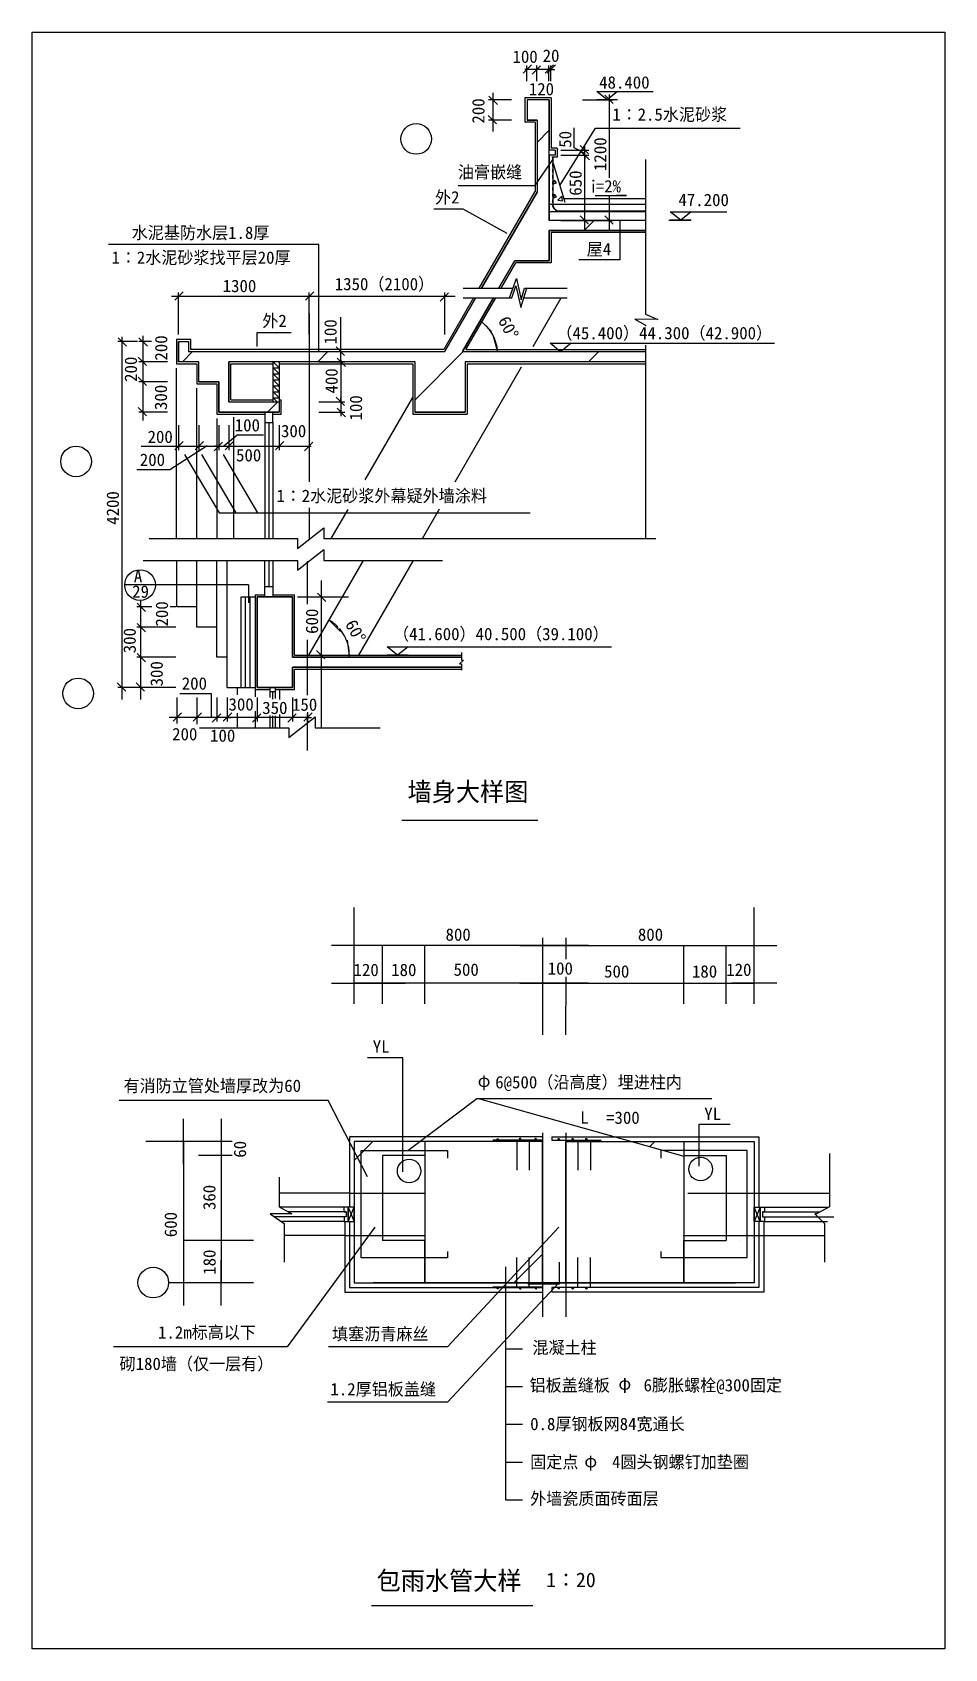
# Model space of a CAD drawing. Header units: metres. Extents: x 8088 to 17165, y 829 to 16898.
import ezdxf

# ---------------------------------------------------------------- set-up
doc = ezdxf.new("R2010")
doc.units = ezdxf.units.M
for name, color, linetype in [('AXIS', 3, 'Continuous'), ('AXIS$ES', 1, 'Continuous'), ('D', 4, 'Continuous'), ('DIMENSION$', 3, 'Continuous'), ('DOTE', 1, 'Continuous'), ('LAYER1', 252, 'Continuous'), ('MET', 5, 'Continuous'), ('PUB_DIM', 3, 'Continuous'), ('PUB_HATCH', 251, 'Continuous'), ('PUB_TEXT', 7, 'Continuous'), ('Q', 4, 'Continuous'), ('SURFACE', 6, 'Continuous'), ('SYMBLE$', 7, 'Continuous'), ('T1', 41, 'Continuous'), ('T2', 6, 'Continuous'), ('WALL', 5, 'Continuous'), ('WALL_$LINE', 252, 'Continuous')]:
    doc.layers.add(name, color=color, linetype=linetype)

# ---------------------------------------------------------------- blocks, each defined once
blk = doc.blocks.new('_DIMX')
blk.add_line((-150, 0), (150, 0))
blk = doc.blocks.new('_ARCHTICK')
at = {"color": 0, "linetype": 'ByBlock'}
blk.add_lwpolyline([(-1.16, -1.16), (0.92, 0.92)], dxfattribs=at)

msp = doc.modelspace()

# ---------------------------------------------------------------- hatches: boundary and pattern name
at = {"layer": 'MET'}
h = msp.add_hatch(dxfattribs=at)
h.set_pattern_fill('AN31C', scale=300)
h.set_pattern_definition([(45, (0, 0), (-673.52, 673.52), [])])
h.paths.add_polyline_path([(11893.51, 13123.16), (12393.51, 13123.16), (12393.51, 13623.16), (14189.62, 13623.16), (14189.62, 13723.16), (12366.72, 13723.16), (12674.96, 14257.05), (12501.75, 14257.05), (12193.51, 13723.16), (10843.51, 13723.16), (10843.51, 13623.16), (11893.51, 13623.16)])
h.paths.add_polyline_path([(10843.51, 13623.16), (10843.51, 13723.16), (9643.51, 13723.16), (9643.51, 13823.16), (9543.51, 13823.16), (9543.51, 13623.16), (9743.51, 13623.16), (9743.51, 13423.16), (9943.51, 13423.16), (9943.51, 13123.16), (10543.51, 13123.16), (10543.51, 13223.16), (10043.51, 13223.16), (10043.51, 13623.16), (10543.51, 13623.16)])
h.paths.add_polyline_path([(13229.81, 14626.21), (13229.81, 14926.21), (14189.62, 14926.21), (14189.62, 15026.21), (13229.81, 15026.21), (13229.81, 15582.99), (13109.81, 15410.09), (13109.81, 15310.23), (12557.4, 14353.44), (12730.6, 14353.44), (12888.09, 14626.21)])
h.paths.add_polyline_path([(13229.81, 16226.21), (13009.81, 16226.21), (13009.81, 16026.21), (13109.81, 16026.21), (13109.81, 15410.09), (13229.81, 15582.99), (13229.81, 15676.21), (13289.81, 15676.21), (13289.81, 15726.21), (13229.81, 15726.21)])
at = {"layer": 'PUB_HATCH'}
h = msp.add_hatch(dxfattribs=at)
h.set_pattern_fill('ANSI31', scale=624.4)
h.paths.add_polyline_path([(11290.29, 5870.07), (11290.29, 5776.69), (11359.76, 5642.5), (11359.76, 5780.45), (11773.09, 5780.45), (11773.09, 5870.07)])
h.paths.add_polyline_path([(11773.09, 5870.07), (11773.09, 5780.45), (11822.47, 5780.45), (11941.11, 5870.07)])
h.paths.add_polyline_path([(11822.47, 5780.45), (11992.76, 5780.45), (11992.76, 5870.07), (11941.11, 5870.07)])
h.paths.add_polyline_path([(11992.76, 5730.98), (11992.76, 5780.45), (11773.09, 5780.45), (11773.09, 5730.98)])
h.paths.add_polyline_path([(11359.76, 5780.45), (11359.76, 5356.33), (11571.28, 5356.33), (11571.28, 5730.98), (11773.09, 5730.98), (11773.09, 5780.45)])
h.paths.add_polyline_path([(11290.29, 5356.33), (11359.76, 5356.33), (11359.76, 5642.5), (11290.29, 5776.69)])
h.paths.add_polyline_path([(11359.76, 4934.85), (11571.28, 4934.85), (11571.28, 5356.33), (11359.76, 5356.33)])
h.paths.add_polyline_path([(11290.29, 4934.85), (11359.76, 4934.85), (11359.76, 5356.33), (11290.29, 5356.33)])
h.paths.add_polyline_path([(11359.76, 4934.85), (11290.29, 4934.85), (11290.29, 4737.05), (11359.76, 4831.51)])
h.paths.add_polyline_path([(11435.75, 4934.85), (11359.76, 4934.85), (11359.76, 4831.51)])
h.paths.add_polyline_path([(11359.76, 4831.51), (11359.76, 4714.88), (11992.76, 4714.88), (11992.76, 4888.02), (11571.28, 4888.02), (11571.28, 4934.85), (11435.75, 4934.85)])
h.paths.add_polyline_path([(11992.76, 4466.54), (11992.76, 4714.88), (11359.76, 4714.88), (11359.76, 4831.51), (11290.29, 4737.05), (11290.29, 4466.54)])
h = msp.add_hatch(dxfattribs=at)
h.set_pattern_fill('AN31C', scale=936.62)
h.set_pattern_definition([(45, (0, 0), (-2102.8, 2102.8), [])])
h.paths.add_polyline_path([(13163.54, 5870.07), (11992.76, 5870.07), (11992.76, 4466.54), (12812.74, 4466.54), (13163.54, 4842.71)])
h.paths.add_polyline_path([(13163.54, 4842.71), (13032.24, 4701.91), (13032.24, 4466.54), (13163.54, 4466.54)])
h.paths.add_polyline_path([(12908.21, 4466.54), (13032.24, 4466.54), (13032.24, 4701.91), (12908.21, 4568.92)])
h.paths.add_polyline_path([(12812.74, 4466.54), (12908.21, 4466.54), (12908.21, 4568.92)])
h.paths.add_polyline_path([(14054.13, 5870.07), (14367.14, 5781.91), (14568.48, 5781.91), (14568.48, 5870.07)])
h.paths.add_polyline_path([(14367.14, 5781.91), (14568.48, 5725.21), (14568.48, 5781.91)])
h = msp.add_hatch(dxfattribs=at)
h.set_pattern_fill('SOLID')
h.paths.add_polyline_path([(12724.07, 5892.75, 1), (12711.63, 5892.75, 1)])
h = msp.add_hatch(dxfattribs=at)
h.set_pattern_fill('SOLID')
h.paths.add_polyline_path([(12948.15, 5897.18, 1), (12935.71, 5897.18, 1)])
h = msp.add_hatch(dxfattribs=at)
h.set_pattern_fill('SOLID')
h.paths.add_polyline_path([(13091.73, 5896.29, -1), (13104.17, 5896.29, -1)])
h = msp.add_hatch(dxfattribs=at)
h.set_pattern_fill('SOLID')
h.paths.add_polyline_path([(13331.77, 5893.47, 1), (13319.34, 5893.47, 1)])
h = msp.add_hatch(dxfattribs=at)
h.set_pattern_fill('SOLID')
h.paths.add_polyline_path([(13471.13, 5894.78, 1), (13458.69, 5894.78, 1)])
h = msp.add_hatch(dxfattribs=at)
h.set_pattern_fill('SOLID')
h.paths.add_polyline_path([(13607.09, 5894.78, 1), (13594.66, 5894.78, 1)])
h = msp.add_hatch(dxfattribs=at)
h.set_pattern_fill('ANSI31', scale=624.4)
h.paths.add_polyline_path([(15201.48, 5781.91), (15201.48, 5356.33), (15270.95, 5356.33), (15270.95, 5870.07), (14721.79, 5870.07), (14721.79, 5781.91)])
h.paths.add_polyline_path([(15201.48, 5781.91), (14721.79, 5781.91), (14721.79, 5730.98), (14989.96, 5730.98), (14989.96, 5356.33), (15201.48, 5356.33)])
h.paths.add_polyline_path([(14568.48, 5870.07), (14568.48, 5781.91), (14721.79, 5781.91), (14721.79, 5870.07)])
h.paths.add_polyline_path([(14721.79, 5730.98), (14721.79, 5781.91), (14568.48, 5781.91), (14568.48, 5730.98)])
h.paths.add_polyline_path([(15270.95, 5356.33), (15201.48, 5356.33), (15201.48, 4934.85), (15270.95, 4934.85)])
h.paths.add_polyline_path([(15201.48, 5356.33), (14989.96, 5356.33), (14989.96, 4934.85), (15201.48, 4934.85)])
h.paths.add_polyline_path([(15201.48, 4934.85), (14989.96, 4934.85), (14989.96, 4888.02), (14568.48, 4888.02), (14568.48, 4716.35), (15201.48, 4716.35)])
h.paths.add_polyline_path([(14568.48, 4716.35), (14568.48, 4466.54), (15270.95, 4466.54), (15270.95, 4934.85), (15201.48, 4934.85), (15201.48, 4716.35)])
h = msp.add_hatch(dxfattribs=at)
h.set_pattern_fill('SOLID')
h.paths.add_polyline_path([(12711.63, 4414.03, 1), (12724.07, 4414.03, 1)])
h = msp.add_hatch(dxfattribs=at)
h.set_pattern_fill('SOLID')
h.paths.add_polyline_path([(12935.71, 4409.6, 1), (12948.15, 4409.6, 1)])
h = msp.add_hatch(dxfattribs=at)
h.set_pattern_fill('SOLID')
h.paths.add_polyline_path([(13091.73, 4410.49, 1), (13104.17, 4410.49, 1)])
h = msp.add_hatch(dxfattribs=at)
h.set_pattern_fill('SOLID')
h.paths.add_polyline_path([(13319.34, 4413.31, 1), (13331.77, 4413.31, 1)])
h = msp.add_hatch(dxfattribs=at)
h.set_pattern_fill('SOLID')
h.paths.add_polyline_path([(13458.69, 4412, 1), (13471.13, 4412, 1)])
h = msp.add_hatch(dxfattribs=at)
h.set_pattern_fill('SOLID')
h.paths.add_polyline_path([(13594.66, 4412, 1), (13607.09, 4412, 1)])

# ---------------------------------------------------------------- linework, layer by layer
for p, q in [((12989.81, 16246.21), (12989.81, 16006.21)), ((13249.81, 16246.21), (12989.81, 16246.21)), ((13249.81, 16246.21), (13249.81, 15746.21)), ((13229.81, 16226.21), (13009.81, 16226.21)), ((13009.81, 16226.21), (13009.81, 16026.21)), ((13229.81, 15026.21), (13229.81, 16226.21)), ((13911.53, 16226.21), (13702.95, 16226.21)), ((13089.81, 16006.21), (12989.81, 16006.21)), ((13009.81, 16026.21), (13109.81, 16026.21)), ((13089.81, 16006.21), (13089.81, 15315.59)), ((13109.81, 16026.21), (13109.81, 15310.23)), ((13336.02, 15376.51), (13689.94, 15946.49)), ((13479.34, 15748.12), (13479.34, 15948.54)), ((13689.94, 15946.49), (15130.32, 15946.49)), ((13583.14, 15696.27), (13479.34, 15748.12)), ((13259.81, 15626.21), (13084.06, 15373)), ((13309.81, 15746.21), (13249.81, 15746.21)), ((13309.81, 15656.21), (13257.36, 15656.21)), ((13309.81, 15746.21), (13309.81, 15656.21)), ((14189.62, 15634.58), (14189.62, 14097.09)), ((13272.49, 15391.41), (13281.9, 15429.64)), ((13301.89, 15402.78), (13281.92, 15429.63)), ((13084.06, 15373), (12323.29, 15373)), ((12534.31, 14353.44), (13089.81, 15315.59)), ((13109.81, 15310.23), (12557.4, 14353.44)), ((13272.49, 15391.41), (13301.87, 15402.79)), ((13275.43, 15251.08), (13284.84, 15289.31)), ((13304.83, 15262.45), (13284.86, 15289.3)), ((13317.39, 15228.24), (13356.33, 15268.83)), ((13361.88, 15221.32), (13356.35, 15268.8)), ((13689.52, 15275.86), (14001.18, 15275.86)), ((12375.51, 15138.4), (12082.48, 15138.4)), ((12813.04, 14896.22), (12375.51, 15138.4)), ((13275.43, 15251.08), (13304.8, 15262.46)), ((13317.39, 15228.24), (13361.86, 15221.35)), ((14189.62, 15026.21), (13229.81, 15026.21)), ((13931.89, 15022.65), (13931.89, 14636.2)), ((14419.67, 15028.88), (14640.73, 15028.88)), ((14644.04, 15028.88), (14435.46, 15028.88)), ((10938.67, 14786.94), (8847.53, 14786.94)), ((10937.14, 13723.16), (10938.67, 14786.94)), ((13229.81, 14626.21), (13229.81, 14926.21)), ((13229.81, 14926.21), (14189.62, 14926.21)), ((13249.81, 14906.21), (13249.81, 14606.21)), ((14189.62, 14906.21), (13249.81, 14906.21)), ((12730.6, 14353.44), (12888.09, 14626.21)), ((12888.09, 14626.21), (13229.81, 14626.21)), ((13931.89, 14636.2), (13525.59, 14635.63)), ((12753.7, 14353.44), (12899.64, 14606.21)), ((13249.81, 14606.21), (12899.64, 14606.21)), ((12376.06, 14353.44), (12871.07, 14353.44)), ((12837.23, 14257.05), (12904.69, 14449.22)), ((12858.43, 14257.05), (12900.18, 14375.98)), ((12900.18, 14375.98), (12946.76, 14162.19)), ((12904.69, 14449.22), (12950.3, 14239.89)), ((12946.76, 14162.19), (13007.09, 14353.44)), ((12950.3, 14239.89), (12986.12, 14353.44)), ((12986.12, 14353.44), (13409.65, 14353.44)), ((12193.51, 13723.16), (12501.75, 14257.05)), ((12674.96, 14257.05), (12366.72, 13723.16)), ((12376.06, 14257.05), (12858.43, 14257.05)), ((12401.36, 13743.16), (12698.05, 14257.05)), ((12976.68, 14257.05), (13409.65, 14257.05)), ((13070.95, 13773.16), (13350.32, 14257.05)), ((14310.37, 14043.56), (14081.84, 14045.38)), ((14081.84, 14045.38), (14189.62, 13985.56)), ((14189.62, 14097.09), (14310.37, 14043.56)), ((14189.62, 13985.56), (14189.62, 13975.09)), ((9543.51, 13623.16), (9543.51, 13823.16)), ((9543.51, 13823.16), (9643.51, 13823.16)), ((9643.51, 13823.16), (9643.51, 13723.16)), ((10324.12, 13773.22), (10324.59, 13914.57)), ((10324.59, 13914.57), (10662.57, 13914.57)), ((9643.51, 13723.16), (12193.51, 13723.16)), ((12366.72, 13723.16), (14189.62, 13723.16)), ((12401.36, 13743.16), (14189.62, 13743.16)), ((14189.62, 13786.38), (14189.62, 11864.76)), ((9743.51, 13623.16), (9543.51, 13623.16)), ((9743.51, 13423.16), (9743.51, 13623.16)), ((11896.47, 13623.16), (10043.51, 13623.16)), ((10043.51, 13623.16), (10044.86, 13223.16)), ((10063.51, 13603.16), (10483.51, 13603.16)), ((10063.51, 13243.16), (10063.51, 13603.16)), ((10483.51, 13623.16), (10543.51, 13563.16)), ((10483.51, 13563.16), (10543.51, 13563.16)), ((10483.51, 13563.16), (10543.51, 13503.16)), ((10483.51, 13503.16), (10543.51, 13503.16)), ((10483.51, 13503.16), (10543.51, 13443.16)), ((10543.51, 13603.16), (11873.51, 13603.16)), ((11873.51, 13603.16), (11873.51, 13103.16)), ((11896.47, 13123.16), (11896.47, 13623.16)), ((12295.41, 12429.88), (12955.48, 13573.16)), ((14189.62, 13623.16), (12393.51, 13623.16)), ((12393.51, 13623.16), (12393.51, 13123.16)), ((12413.51, 13603.16), (12413.51, 13103.16)), ((12413.51, 13603.16), (14189.62, 13603.16)), ((9723.45, 11864.76), (9723.45, 13359.83)), ((9943.51, 13423.16), (9743.51, 13423.16)), ((9943.51, 13123.16), (9943.51, 13423.16)), ((10483.51, 13443.16), (10543.51, 13443.16)), ((10483.51, 13443.16), (10543.51, 13383.16)), ((10483.51, 13383.16), (10543.51, 13383.16)), ((10483.51, 13383.16), (10543.51, 13323.16)), ((10044.86, 13223.16), (10543.51, 13223.16)), ((10063.51, 13243.16), (10483.51, 13243.16)), ((10483.51, 13323.16), (10543.51, 13323.16)), ((10483.51, 13323.16), (10543.51, 13263.16)), ((10483.51, 13263.16), (10543.51, 13263.16)), ((10483.51, 13263.16), (10523.51, 13223.16)), ((10543.51, 13243.16), (10563.51, 13243.16)), ((10543.51, 13223.16), (10543.51, 13123.16)), ((10563.51, 13103.16), (10563.51, 13243.16)), ((11401.05, 12450.57), (11873.51, 13268.91)), ((9923.45, 13058.53), (9923.45, 11864.76)), ((10543.51, 13123.16), (9943.51, 13123.16)), ((10093.89, 11864.76), (10093.89, 13073.53)), ((10400.68, 13018.02), (10400.68, 11864.76)), ((10442.69, 13018.02), (10442.69, 11864.76)), ((10480.35, 13103.16), (10563.51, 13103.16)), ((10480.35, 13018.02), (10480.35, 11864.76)), ((11873.51, 13103.16), (12413.51, 13103.16)), ((12393.51, 13123.16), (11896.47, 13123.16)), ((9994.01, 12785.64), (10127.5, 12895.93)), ((10127.5, 12895.93), (10386.8, 12895.93)), ((9826.89, 12785.4), (9457.2, 12549.43)), ((9603.51, 12700.99), (9947.22, 12121.36)), ((9769.99, 12700.99), (10113.71, 12121.36)), ((9985.18, 12700.99), (10328.89, 12121.36)), ((9457.2, 12549.43), (9128.59, 12549.43)), ((9947.22, 12121.36), (13041.94, 12121.36)), ((11062.83, 11864.76), (11228.96, 12152.51)), ((11969.14, 11864.76), (12140.33, 12161.28)), ((10725.68, 11767.02), (10987.18, 11972.21)), ((10987.18, 11972.21), (10987.18, 11864.76)), ((9250.52, 11864.76), (10725.68, 11864.76)), ((10725.68, 11864.76), (10725.68, 11767.02)), ((10725.68, 11549.49), (10987.18, 11754.68)), ((10987.18, 11864.76), (14290.46, 11864.76)), ((10987.18, 11754.68), (10987.18, 11647.23)), ((9190.04, 11647.23), (10725.68, 11647.23)), ((9525.21, 11184.92), (9525.21, 11647.23)), ((9725.21, 10984.92), (9725.21, 11647.23)), ((9925.21, 10684.92), (9925.21, 11647.23)), ((10025.21, 10384.92), (10025.21, 11647.23)), ((10401.09, 11326.57), (10401.09, 11647.23)), ((10443.1, 11390.06), (10443.1, 11647.23)), ((10480.54, 11647.23), (10480.76, 11390.06)), ((10725.68, 11647.23), (10725.68, 11549.49)), ((10825.21, 11214.03), (10825.21, 11640.9)), ((10838.09, 10704.92), (11382.13, 11647.23)), ((10987.18, 11647.23), (12169.51, 11647.23)), ((11337.2, 10704.92), (11881.24, 11647.23)), ((10164.99, 11284.92), (10305.21, 11284.92)), ((10164.99, 10384.92), (10164.99, 11284.92)), ((10210.34, 10384.92), (10210.34, 11284.92)), ((10255.68, 10384.92), (10255.68, 11284.92)), ((10305.21, 11304.92), (10401.09, 11304.92)), ((10305.21, 11304.92), (10305.21, 10290.41)), ((10675.21, 11284.92), (10325.21, 11284.92)), ((10325.21, 11284.92), (10325.21, 10384.92)), ((10479.24, 11304.92), (10695.21, 11304.92)), ((10675.21, 10684.92), (10675.21, 11284.92)), ((10695.21, 10704.92), (10695.21, 11304.92)), ((9725.21, 11184.92), (9525.21, 11184.92)), ((9925.21, 10984.92), (9725.21, 10984.92)), ((10825.21, 10308.44), (10825.21, 10858.35)), ((10025.21, 10684.92), (9925.21, 10684.92)), ((12359.58, 10684.92), (10675.21, 10684.92)), ((10695.21, 10704.92), (12359.58, 10704.92)), ((11826.41, 10704.92), (11617.83, 10704.92)), ((12376.4, 10657.5), (12338.31, 10620.42)), ((12338.31, 10620.42), (12359.58, 10620.42)), ((12359.58, 10732.15), (12359.58, 10657.5)), ((12359.58, 10657.5), (12376.4, 10657.5)), ((12359.58, 10620.42), (12359.58, 10556.64)), ((10675.21, 10384.92), (10675.21, 10584.92)), ((10675.21, 10584.92), (12359.58, 10584.92)), ((10695.21, 10584.92), (12359.58, 10584.92)), ((10695.21, 10364.92), (10695.21, 10564.92)), ((12359.58, 10564.92), (10695.21, 10564.92)), ((10962.73, 10594.92), (10962.73, 9984.14)), ((9872.01, 10321.94), (9556.42, 10321.94)), ((9872.01, 10084.88), (9872.01, 10321.94)), ((10025.21, 10384.92), (10305.21, 10384.92)), ((10127.25, 10384.92), (10127.25, 10310.03)), ((10305.21, 10364.92), (10453.85, 10364.92)), ((10325.21, 10384.92), (10675.21, 10384.92)), ((10453.85, 10283.4), (10453.85, 10384.92)), ((10453.85, 10343.28), (10505.32, 10343.28)), ((10478.28, 10343.28), (10478.28, 10269.39)), ((10505.32, 10384.92), (10505.32, 10273.59)), ((10505.32, 10364.92), (10695.21, 10364.92)), ((10545.74, 10364.92), (10545.74, 10263.78)), ((10127.25, 10130.68), (10127.25, 9984.14)), ((10305.21, 10148.89), (10305.21, 9984.14)), ((10825.21, 9757.1), (10825.21, 10127.51)), ((9750.85, 9984.14), (10639.97, 9984.14)), ((10453.85, 9984.14), (10453.85, 10106.85)), ((10478.28, 10104.05), (10478.28, 9984.14)), ((10505.32, 10102.65), (10505.32, 9984.14)), ((10545.74, 10115.26), (10545.74, 9984.14)), ((10639.97, 9886.39), (10901.47, 10091.59)), ((10639.97, 9984.14), (10639.97, 9886.39)), ((10901.47, 10091.59), (10901.47, 9984.14)), ((10901.47, 9984.14), (11550.1, 9984.14)), ((11764.55, 9065.46), (13118.11, 9065.46)), ((11464.11, 1258.21), (13067.04, 1258.21))]:
    msp.add_line(p, q)
msp.add_lwpolyline([(8087.88, 16897.85), (17165.48, 16897.85), (17165.48, 828.79), (8087.88, 828.79)], close=True)
for points in [[(13911.53, 16310.11), (13807.24, 16226.21), (13702.95, 16310.11), (14264.83, 16309.63)], [(14001.18, 15275.86), (13898.92, 15275.86)], [(14644.04, 15112.77), (14539.75, 15028.88), (14435.46, 15112.77), (14997.33, 15114.07)], [(12478.66, 14257.05), (12181.96, 13743.16), (9663.51, 13743.16), (9663.51, 13843.16), (9523.51, 13843.16), (9523.51, 13603.16), (9723.51, 13603.16), (9723.51, 13403.16), (9923.51, 13403.16), (9923.51, 13103.16), (10400.68, 13103.16)], [(12544.18, 14035.08), (12657.21, 13922.42)], [(12720.65, 13720.44), (12675.14, 13873.4)], [(13448.92, 13806.92), (13344.63, 13723.03), (13240.34, 13806.92), (15473, 13806.44)], [(9523.33, 11864.76), (9523.33, 13558.16)], [(11040.05, 11053.5), (11153.07, 10940.84)], [(11243.67, 10695.65), (11222.31, 10853.79)], [(11826.41, 10788.81), (11722.12, 10704.92), (11617.83, 10788.81), (13850.49, 10788.34)]]:
    msp.add_lwpolyline(points)
for centre in [(11907.16, 15837.61), (8523.45, 12631.66), (9159.74, 11403.13), (8543.78, 10325.24), (9291.04, 4467.82)]:
    msp.add_circle(centre, 152.41)
at = {"layer": 'AXIS'}
for p, q in [((13163.54, 7897.24), (13163.54, 6930.72)), ((13397.7, 7897.24), (13396.52, 7683.85)), ((13395.54, 7506.32), (13392.35, 6930.72))]:
    msp.add_line(p, q, dxfattribs=at)
at = {"layer": 'AXIS$ES'}
for p, q in [((10843.51, 14102.55), (10843.51, 12428.12)), ((10843.51, 12171.74), (10843.51, 11864.76))]:
    msp.add_line(p, q, dxfattribs=at)
at = {"layer": 'D'}
for p, q in [((10238.82, 11406.56), (10238.82, 11226.97)), ((10961.57, 11284.92), (11234.03, 11284.92)), ((9336.02, 10684.92), (9127.33, 10684.92))]:
    msp.add_line(p, q, dxfattribs=at)
at = {"layer": 'DIMENSION$'}
for p, q in [((13007.63, 16413.04), (13007.63, 16569.05)), ((13107.63, 16413.04), (13107.63, 16569.05)), ((13107.63, 16413.04), (13107.63, 16569.05)), ((13227.63, 16413.04), (13227.63, 16569.05)), ((13227.63, 16413.04), (13227.63, 16569.05)), ((13247.63, 16413.04), (13247.63, 16569.05)), ((13127.63, 16529.05), (12987.63, 16529.05)), ((13107.63, 16529.05), (13067.63, 16529.05)), ((13227.63, 16529.05), (13107.63, 16529.05)), ((13227.63, 16529.05), (13187.63, 16529.05)), ((13227.63, 16529.05), (13267.63, 16529.05)), ((13227.63, 16529.05), (13247.63, 16529.05)), ((13247.63, 16529.05), (13287.63, 16529.05)), ((12668.24, 16297.16), (12668.24, 15910.46)), ((13829.73, 15452.41), (13829.73, 16281.27)), ((12856.23, 16226.21), (12628.24, 16226.21)), ((13562.34, 16226.21), (13869.73, 16226.21)), ((12856.23, 16026.21), (12628.24, 16026.21)), ((13583.7, 15726.21), (13583.7, 15766.21)), ((13347.23, 15726.21), (13623.7, 15726.21)), ((13347.23, 15676.21), (13623.7, 15676.21)), ((13347.23, 15676.21), (13623.7, 15676.21)), ((13583.7, 15676.21), (13583.7, 15726.21)), ((13583.7, 14926.21), (13583.7, 15696.21)), ((13583.7, 15676.21), (13583.7, 15636.21)), ((13829.73, 14926.32), (13829.73, 15276.99)), ((13347.23, 15026.21), (13623.7, 15026.21)), ((13562.34, 15026.21), (13869.73, 15026.21)), ((9543.51, 13893.59), (9543.51, 14312.77)), ((10843.51, 13893.59), (10843.51, 14312.77)), ((10843.51, 13893.59), (10843.51, 14312.77)), ((12193.51, 13893.59), (12193.51, 14312.77)), ((10863.51, 14272.77), (9471.8, 14272.77)), ((12294.73, 14272.77), (10823.51, 14272.77)), ((11156.43, 13723.16), (11156.43, 14067.6)), ((9133.05, 13823.16), (8940.01, 13823.16)), ((8980.01, 13871.56), (8980.01, 10266.11)), ((9272.81, 13823.16), (9146.13, 13823.16)), ((9186.13, 13882.03), (9186.13, 13603.16)), ((10937.14, 13723.16), (11196.43, 13723.16)), ((11156.43, 13623.16), (11156.43, 13723.16)), ((9434.36, 13623.16), (9146.13, 13623.16)), ((9434.36, 13623.16), (9146.13, 13623.16)), ((9186.13, 13643.16), (9186.13, 13403.16)), ((10937.14, 13623.16), (11196.43, 13623.16)), ((10937.14, 13623.16), (11196.43, 13623.16)), ((11156.43, 13643.16), (11156.43, 13203.16)), ((11156.43, 13623.16), (11156.43, 13583.16)), ((9434.36, 13423.16), (9146.13, 13423.16)), ((9434.36, 13423.16), (9146.13, 13423.16)), ((9186.13, 13443.16), (9186.13, 13039.48)), ((10937.14, 13223.16), (11196.43, 13223.16)), ((10937.14, 13223.16), (11196.43, 13223.16)), ((11156.43, 13223.16), (11156.43, 13263.16)), ((11156.43, 13223.16), (11156.43, 13123.16)), ((9434.36, 13123.16), (9146.13, 13123.16)), ((10937.14, 13123.16), (11196.43, 13123.16)), ((11156.43, 13123.16), (11156.43, 13083.16)), ((9543.51, 12991.01), (9543.51, 12745.01)), ((9743.51, 12991.01), (9743.51, 12745.01)), ((9743.51, 12991.01), (9743.51, 12745.01)), ((9943.51, 12991.01), (9943.51, 12745.01)), ((9943.51, 12991.01), (9943.51, 12745.01)), ((10043.51, 12991.01), (10043.51, 12745.01)), ((10043.51, 12991.01), (10043.51, 12745.01)), ((10543.51, 12991.01), (10543.51, 12745.01)), ((10543.51, 12991.01), (10543.51, 12745.01)), ((10843.51, 12991.01), (10843.51, 12745.01)), ((9169.79, 12785.01), (9763.51, 12785.01)), ((9723.51, 12785.01), (9963.51, 12785.01)), ((9943.51, 12785.01), (9903.51, 12785.01)), ((9943.51, 12785.01), (10043.51, 12785.01)), ((10023.51, 12785.01), (10563.51, 12785.01)), ((10043.51, 12785.01), (10083.51, 12785.01)), ((10523.51, 12785.01), (10863.51, 12785.01)), ((10961.57, 11448.74), (10961.57, 10597.03)), ((9167.33, 10964.92), (9167.33, 11249.9)), ((10725.21, 11284.92), (11001.57, 11284.92)), ((9277.58, 11184.92), (9127.33, 11184.92)), ((9517.33, 11184.92), (9459.76, 11184.92)), ((9517.33, 10984.92), (9127.33, 10984.92)), ((9248.3, 10984.92), (9127.33, 10984.92)), ((9167.33, 10664.92), (9167.33, 11004.92)), ((9517.33, 10984.92), (9480.91, 10984.92)), ((9517.33, 10684.92), (9127.33, 10684.92)), ((9517.33, 10684.92), (9127.33, 10684.92)), ((9167.33, 10266.11), (9167.33, 10704.92)), ((10725.21, 10704.92), (11001.57, 10704.92)), ((9127.33, 10384.92), (8940.01, 10384.92)), ((9517.33, 10384.92), (9127.33, 10384.92)), ((9525.21, 10284.92), (9525.21, 10025.18)), ((9725.21, 10284.92), (9725.21, 10019.85)), ((9725.21, 10284.92), (9725.21, 10019.85)), ((9925.21, 10284.92), (9925.21, 10044.92)), ((9925.21, 10284.92), (9925.21, 10044.92)), ((10025.21, 10284.92), (10025.21, 10044.92)), ((10025.21, 10284.92), (10025.21, 10044.92)), ((10325.21, 10284.92), (10325.21, 10044.92)), ((10325.21, 10284.92), (10325.21, 10044.92)), ((10675.21, 10284.92), (10675.21, 10044.92)), ((10675.21, 10284.92), (10675.21, 10044.92)), ((10825.21, 10140.1), (10825.21, 10044.92)), ((9745.21, 10084.92), (9450.71, 10084.92)), ((9945.21, 10084.92), (9705.21, 10084.92)), ((9925.21, 10084.92), (9885.21, 10084.92)), ((10025.21, 10084.92), (9925.21, 10084.92)), ((10345.21, 10084.92), (10005.21, 10084.92)), ((10025.21, 10084.92), (10065.21, 10084.92)), ((10695.21, 10084.92), (10305.21, 10084.92)), ((10675.21, 10084.92), (10635.21, 10084.92)), ((10825.21, 10084.92), (10675.21, 10084.92)), ((10825.21, 10084.92), (10865.21, 10084.92))]:
    msp.add_line(p, q, dxfattribs=at)
for centre, radius, start, end in [((12366.72, 13723.16), 298.63, 60.19, 60.38), ((12306.04, 13694.97), 411.9, 3.93, 54.41), ((12366.72, 13723.16), 298.63, 359.62, 359.81)]:
    msp.add_arc(centre, radius, start, end, dxfattribs=at)
at = {"layer": 'DOTE'}
for p, q in [((13163.54, 5956.55), (13163.54, 4128.73)), ((13397.7, 5956.55), (13397.7, 4128.73)), ((13555.05, 4466.54), (11478.56, 4466.54)), ((13006.19, 4466.54), (15082.68, 4466.54))]:
    msp.add_line(p, q, dxfattribs=at)
at = {"layer": 'LAYER1'}
for centre in [(11837, 5577.11), (14737.39, 5596.6)]:
    msp.add_circle(centre, 117.08, dxfattribs=at)
at = {"layer": 'PUB_DIM'}
for p, q in [((11290.29, 7613.24), (11290.29, 8196.06)), ((15270.95, 7613.24), (15270.95, 8196.06)), ((11290.29, 7238.59), (11290.29, 7821.41)), ((13162.04, 7821.06), (11291.79, 7821.06)), ((11571.28, 7238.59), (11571.28, 7821.41)), ((11571.28, 7238.59), (11571.28, 7821.41)), ((11992.76, 7238.59), (11992.76, 7821.41)), ((11992.76, 7238.59), (11992.76, 7821.41)), ((13162.04, 7821.06), (13160.54, 7821.06)), ((13397.7, 7821.06), (13163.54, 7821.06)), ((13399.2, 7821.06), (13400.7, 7821.06)), ((13399.2, 7821.06), (15269.45, 7821.06)), ((14568.48, 7238.59), (14568.48, 7821.41)), ((14568.48, 7238.59), (14568.48, 7821.41)), ((14989.96, 7238.59), (14989.96, 7821.41)), ((14989.96, 7238.59), (14989.96, 7821.41)), ((15270.95, 7238.59), (15270.95, 7821.41)), ((11288.79, 7446.41), (11287.29, 7446.41)), ((11571.28, 7446.41), (11290.29, 7446.41)), ((11569.78, 7446.41), (11568.28, 7446.41)), ((11992.76, 7446.41), (11571.28, 7446.41)), ((11572.78, 7446.41), (11574.28, 7446.41)), ((11994.26, 7446.41), (11995.76, 7446.41)), ((13162.04, 7446.41), (11994.26, 7446.41)), ((13399.2, 7446.41), (14566.98, 7446.41)), ((14566.98, 7446.41), (14565.48, 7446.41)), ((14568.48, 7446.41), (14989.96, 7446.41)), ((14988.46, 7446.41), (14986.96, 7446.41)), ((14989.96, 7446.41), (15270.95, 7446.41)), ((14991.46, 7446.41), (14992.96, 7446.41)), ((15272.45, 7446.41), (15273.95, 7446.41)), ((10067.97, 5871.48), (9216.41, 5871.48)), ((10074.86, 5871.48), (9591.06, 5871.48)), ((9591.41, 5869.98), (9591.41, 4468.04)), ((9966.06, 5872.98), (9966.06, 5874.48)), ((9966.06, 5871.48), (9966.06, 5730.98)), ((10076.59, 5730.98), (9742.17, 5730.98)), ((10067.97, 5730.98), (9777.62, 5730.98)), ((9966.06, 5732.48), (9966.06, 5733.98)), ((9966.06, 5730.98), (9966.06, 4888.02)), ((9966.06, 5729.48), (9966.06, 5727.98)), ((10287.84, 4888.02), (9591.06, 4888.02)), ((10287.84, 4888.02), (9591.06, 4888.02)), ((9966.06, 4889.52), (9966.06, 4891.02)), ((9966.06, 4888.02), (9966.06, 4466.54)), ((9966.06, 4886.52), (9966.06, 4885.02)), ((10287.84, 4466.54), (9442.04, 4466.54)), ((10287.84, 4466.54), (9591.06, 4466.54)), ((9966.06, 4465.04), (9966.06, 4463.54))]:
    msp.add_line(p, q, dxfattribs=at)
at = {"layer": 'PUB_HATCH'}
for p, q in [((12527.73, 6299.98), (14568.48, 5725.21)), ((13163.54, 5916.9), (11243.46, 5916.9)), ((11243.46, 5916.9), (11243.46, 5216.62)), ((13257.2, 5935.15), (13257.36, 5935.3)), ((13257.2, 5916.9), (15317.78, 5916.9)), ((13257.36, 5888.47), (13257.2, 5888.63)), ((15317.78, 5916.9), (15317.78, 5216.62)), ((11243.46, 5356.33), (10543.33, 5356.33)), ((15317.78, 5356.33), (16017.91, 5356.33)), ((11188.67, 5216.62), (10554.57, 5216.62)), ((11208.96, 5172.29), (10634.37, 5172.29)), ((11290.29, 5216.62), (11231.13, 5216.62)), ((11231.13, 5216.62), (11231.13, 5075.5)), ((11231.13, 5075.5), (11290.29, 5216.62)), ((11231.13, 5216.62), (11290.29, 5075.35)), ((11290.29, 5075.35), (11290.29, 5216.62)), ((15330.11, 5216.62), (15270.95, 5075.35)), ((15330.11, 5075.5), (15270.95, 5216.62)), ((15270.95, 5216.62), (15330.11, 5216.62)), ((15270.95, 5075.35), (15270.95, 5216.62)), ((15330.11, 5216.62), (15330.11, 5075.5)), ((15352.28, 5172.29), (15926.87, 5172.29)), ((15372.57, 5216.62), (16006.67, 5216.62)), ((11208.96, 5120.46), (10499.53, 5120.46)), ((11189.29, 5075.5), (10562.68, 5075.5)), ((11196.63, 5075.35), (11196.63, 4371.63)), ((11231.13, 5075.5), (11231.28, 5075.35)), ((11231.28, 5075.35), (11290.29, 5075.35)), ((11243.46, 5075.35), (11243.46, 4418.3)), ((15329.96, 5075.35), (15270.95, 5075.35)), ((15317.78, 5075.35), (15317.78, 4418.3)), ((15330.11, 5075.5), (15329.96, 5075.35)), ((15352.28, 5120.46), (16061.71, 5120.46)), ((15364.61, 5075.35), (15364.61, 4371.63)), ((15371.95, 5075.5), (15998.56, 5075.5)), ((11196.63, 4934.85), (10592.51, 4934.85)), ((15364.61, 4934.85), (15968.73, 4934.85)), ((11196.63, 4371.63), (11196.79, 4371.47)), ((11196.79, 4371.47), (13163.54, 4371.47)), ((11243.46, 4418.3), (13163.54, 4418.3)), ((13257.36, 4418.3), (13257.2, 4418.15)), ((13257.2, 4418.15), (13257.2, 4371.63)), ((13257.2, 4371.63), (13257.36, 4371.47)), ((15317.78, 4418.3), (13257.36, 4418.3)), ((15364.45, 4371.47), (13257.36, 4371.47)), ((15364.61, 4371.63), (15364.45, 4371.47))]:
    msp.add_line(p, q, dxfattribs=at)
for points in [[(11773.09, 5568.2), (11773.09, 6702.73), (11421.79, 6702.73)], [(11424.05, 5518.31), (11030.1, 6279.33), (8952.52, 6279.33)], [(11822.47, 5780.45), (12510.24, 6299.98), (14847.94, 6299.98)], [(14721.79, 5626.74), (14721.79, 6042.1), (15032.14, 6042.1)], [(13163.54, 5885.16), (12668.59, 5885.16)], [(12908.21, 5884.59), (12908.21, 5587.54)], [(13032.24, 5884.59), (13032.24, 5587.54)], [(13257.2, 5916.9), (13257.2, 5885.31), (13257.36, 5885.16), (13748.93, 5885.16)], [(13517.11, 5884.59), (13517.11, 5587.54)], [(13641.14, 5884.59), (13641.14, 5587.54)], [(16017.91, 5752.06), (16017.91, 5222.86), (15891.46, 5152.62), (15872.73, 5152.62), (15968.73, 5054.27), (15968.73, 4672.6)], [(10543.33, 5517.9), (10543.33, 5222.86), (10669.78, 5152.62), (10454.35, 5152.62), (10592.51, 5054.27), (10592.51, 4672.6)], [(11496.81, 5017.87), (10623.57, 3830.41), (8896.25, 3830.41)], [(13326.89, 5017.87), (12219.5, 3830.41), (11034.22, 3830.41)], [(12908.21, 4422.19), (12908.21, 4719.23)], [(13019.18, 4455.48), (13331.91, 4455.48), (13331.91, 4672.09)], [(13032.24, 4422.19), (13032.24, 4719.23)], [(13517.11, 4422.19), (13517.11, 4719.23)], [(13641.14, 4422.19), (13641.14, 4719.23)], [(12797.3, 4623.42), (12797.3, 2309.96)], [(13326.89, 4466.54), (12219.5, 3279.08), (11025.67, 3279.08)], [(13158.53, 4421.62), (12668.59, 4421.62)], [(13259, 4421.62), (13748.93, 4421.62)], [(12797.3, 3808.56), (12963.54, 3808.56)], [(12797.3, 3433.91), (12963.54, 3433.91)], [(12797.3, 3059.26), (12963.54, 3059.26)], [(12797.3, 2684.61), (12963.54, 2684.61)], [(12797.3, 2309.96), (12963.54, 2309.96)]]:
    msp.add_lwpolyline(points, dxfattribs=at)
for points in [[(11231.13, 5216.62), (11188.67, 5216.62), (11188.67, 5172.29), (11208.96, 5172.29), (11208.96, 5120.46), (11189.29, 5120.46), (11189.29, 5075.5), (11231.75, 5075.5)], [(15330.11, 5216.62), (15372.57, 5216.62), (15372.57, 5172.29), (15352.28, 5172.29), (15352.28, 5120.46), (15371.95, 5120.46), (15371.95, 5075.5), (15329.49, 5075.5)]]:
    msp.add_lwpolyline(points, close=True, dxfattribs=at)
for centre in [(12717.85, 5892.75), (12941.93, 5897.18), (13325.55, 5893.47), (13464.91, 5894.78), (13600.88, 5894.78), (12717.85, 4414.03), (12941.93, 4409.6), (13325.55, 4413.31), (13464.91, 4412), (13600.88, 4412)]:
    msp.add_circle(centre, 6.22, dxfattribs=at)
at = {"layer": 'SURFACE'}
for p, q in [((13262.36, 15656.21), (13262.36, 15626.21)), ((13262.36, 15596.21), (13262.36, 15566.21)), ((13262.36, 15536.21), (13262.36, 15506.21)), ((13262.36, 15476.21), (13262.36, 15446.21)), ((13262.36, 15416.21), (13262.36, 15386.21)), ((13262.36, 15356.21), (13262.36, 15326.21)), ((13262.36, 15296.21), (13262.36, 15266.21)), ((13262.36, 15236.21), (13262.36, 15206.21)), ((13313.58, 15118.68), (13321.83, 15118.68)), ((13351.83, 15118.68), (13381.83, 15118.68)), ((13411.83, 15118.68), (13441.83, 15118.68)), ((13471.83, 15118.68), (13501.83, 15118.68)), ((13531.83, 15118.68), (13561.83, 15118.68)), ((13591.83, 15118.68), (13621.83, 15118.68)), ((13651.83, 15118.68), (13681.83, 15118.68)), ((13711.83, 15118.68), (13741.83, 15118.68)), ((13771.83, 15118.68), (13801.83, 15118.68)), ((13831.83, 15118.68), (13861.83, 15118.68)), ((13891.83, 15118.68), (13921.83, 15118.68)), ((13951.83, 15118.68), (13981.83, 15118.68)), ((14011.83, 15118.68), (14041.83, 15118.68)), ((14071.83, 15118.68), (14101.83, 15118.68)), ((14161.83, 15118.68), (14189.62, 15118.68)), ((11243.46, 5356.33), (11992.76, 5356.33)), ((14608.73, 5356.33), (15358.02, 5356.33)), ((11196.63, 4934.85), (11992.76, 4934.85)), ((14561.89, 4934.85), (15358.02, 4934.85))]:
    msp.add_line(p, q, dxfattribs=at)
msp.add_lwpolyline([(13267.36, 15656.21), (13267.36, 15184.97, 0.35), (13314.19, 15123.68), (14189.62, 15123.68)], format="xyb", dxfattribs=at)
for start, end in [(186.46, 212.13), (237.8, 256.41)]:
    msp.add_arc((13329.31, 15183.76), 66.95, start, end, dxfattribs=at)
at = {"layer": 'T1'}
msp.add_line((10238.82, 11406.56), (9007.69, 11406.56), dxfattribs=at)
for start, end in [(43.34, 60), (16.29, 40.94), (360, 13.9)]:
    msp.add_arc((10838.09, 10704.92), 404.48, start, end, dxfattribs=at)
at = {"layer": 'T2'}
msp.add_line((13270.33, 13723.16), (13447.67, 13723.16), dxfattribs=at)
at = {"layer": 'WALL'}
for p, q in [((11992.76, 5870.07), (11290.29, 5870.07)), ((11290.29, 5870.07), (11290.29, 4466.54)), ((13163.54, 5870.07), (11992.76, 5870.07)), ((11992.76, 5870.07), (11992.76, 4465.14)), ((13163.54, 4465.14), (13163.54, 5870.07)), ((13397.7, 5870.07), (14568.48, 5870.07)), ((13397.7, 4465.14), (13397.7, 5870.07)), ((14568.48, 5870.07), (15270.95, 5870.07)), ((14568.48, 5870.07), (14568.48, 4465.14)), ((15270.95, 5871.48), (15270.95, 4466.54)), ((11992.76, 5730.98), (11571.28, 5730.98)), ((11571.28, 5730.98), (11571.28, 4888.02)), ((14568.48, 5730.98), (14989.96, 5730.98)), ((14989.96, 5730.98), (14989.96, 4888.02)), ((11290.29, 5356.33), (11290.29, 4934.85)), ((15270.95, 5356.33), (15270.95, 4934.85)), ((11430.79, 4888.18), (11430.94, 4888.02)), ((11992.76, 4888.02), (11571.28, 4888.02)), ((11992.76, 4466.54), (11992.76, 4888.02)), ((14568.48, 4888.02), (14989.96, 4888.02)), ((14568.48, 4466.54), (14568.48, 4888.02)), ((15130.45, 4888.18), (15130.3, 4888.02)), ((11290.29, 4466.54), (11992.76, 4466.54)), ((11992.76, 4465.14), (13163.54, 4465.14)), ((14568.48, 4465.14), (13397.7, 4465.14)), ((15270.95, 4466.54), (14568.48, 4466.54))]:
    msp.add_line(p, q, dxfattribs=at)
for points in [[(12218.64, 4777.33), (12218.64, 4714.88), (11359.76, 4714.88), (11359.76, 5780.45), (12218.64, 5780.45), (12218.64, 5703.65)], [(14342.6, 4778.79), (14342.6, 4716.35), (15201.48, 4716.35), (15201.48, 5781.91), (14342.6, 5781.91), (14342.6, 5705.11)]]:
    msp.add_lwpolyline(points, dxfattribs=at)
at = {"layer": 'WALL_$LINE'}
for p, q in [((13229.81, 16226.21), (13009.81, 16226.21)), ((13009.81, 16226.21), (13009.81, 16026.21)), ((13229.81, 16226.21), (13229.81, 15726.21)), ((13109.81, 16026.21), (13009.81, 16026.21)), ((13109.81, 16026.21), (13109.81, 15310.23)), ((13289.81, 15726.21), (13229.81, 15726.21)), ((13289.81, 15676.21), (13229.81, 15676.21)), ((13229.81, 15676.21), (13229.81, 15026.21)), ((13259.81, 15626.21), (13386.97, 15209.56)), ((13289.81, 15726.21), (13289.81, 15676.21)), ((12557.4, 14353.44), (13109.81, 15310.23)), ((14189.62, 15185.07), (13229.81, 15185.07)), ((14185.69, 15113.68), (13229.81, 15113.68)), ((14189.62, 15243.29), (13376.68, 15243.29)), ((14189.62, 15026.21), (13229.81, 15026.21)), ((13229.81, 14926.21), (13229.81, 14626.21)), ((14189.62, 14926.21), (13229.81, 14926.21)), ((12730.6, 14353.44), (12888.09, 14626.21)), ((13229.81, 14626.21), (12888.09, 14626.21)), ((12193.51, 13723.16), (12501.75, 14257.05)), ((12366.72, 13723.16), (12674.96, 14257.05)), ((9543.51, 13823.16), (9643.51, 13823.16)), ((9543.51, 13823.16), (9543.51, 13623.16)), ((9643.51, 13823.16), (9643.51, 13723.16)), ((9643.51, 13723.16), (12193.51, 13723.16)), ((12366.72, 13723.16), (14189.62, 13723.16)), ((9743.51, 13623.16), (9543.51, 13623.16)), ((9743.51, 13423.16), (9743.51, 13623.16)), ((10043.51, 13223.16), (10043.51, 13623.16)), ((11893.51, 13623.16), (10043.51, 13623.16)), ((10483.51, 13223.16), (10483.51, 13623.16)), ((10543.51, 13623.16), (10543.51, 13123.16)), ((11893.51, 13623.16), (11893.51, 13123.16)), ((12393.51, 13623.16), (12393.51, 13123.16)), ((14189.62, 13623.16), (12393.51, 13623.16)), ((9743.51, 13423.16), (9943.51, 13423.16)), ((9943.51, 13423.16), (9943.51, 13123.16)), ((10043.51, 13223.16), (10543.51, 13223.16)), ((9943.51, 13123.16), (10543.51, 13123.16)), ((11893.51, 13123.16), (12393.51, 13123.16)), ((10325.21, 11284.92), (10675.21, 11284.92)), ((10325.21, 10384.92), (10325.21, 11284.92)), ((10675.21, 11284.92), (10675.21, 10684.92)), ((10675.21, 10684.92), (12359.58, 10684.92)), ((10675.21, 10584.92), (10675.21, 10384.92)), ((12359.58, 10584.92), (10675.21, 10584.92)), ((10675.21, 10384.92), (10325.21, 10384.92))]:
    msp.add_line(p, q, dxfattribs=at)
for points in [[(10400.68, 13123.16), (10400.68, 13018.02), (10480.35, 13018.02), (10480.35, 13123.16)], [(10401.09, 11284.92), (10401.09, 11390.06), (10480.76, 11390.06), (10480.76, 11284.92)]]:
    msp.add_lwpolyline(points, dxfattribs=at)

# ---------------------------------------------------------------- block references
at = {"layer": 'DIMENSION$', "xscale": 40, "yscale": 40, "zscale": 40}
for p, rotation in [((13007.63, 16529.05), 180), ((13227.63, 16529.05), 180), ((13247.63, 16529.05), 180), ((12668.24, 16226.21), 90), ((13822.14, 16235.49), 90), ((12668.24, 16026.21), 270), ((13583.7, 15726.21), 270), ((13583.7, 15676.21), 90), ((13583.7, 15026.21), 270), ((13829.73, 15026.21), 270), ((9543.51, 14272.77), 180), ((10843.51, 14272.77), 180), ((8980.01, 13823.16), 90), ((9186.13, 13823.16), 90), ((9186.13, 13623.16), 270), ((11156.43, 13723.16), 270), ((11156.43, 13623.16), 90), ((9186.13, 13423.16), 270), ((11156.43, 13223.16), 270), ((9186.13, 13123.16), 270), ((11156.43, 13123.16), 90), ((9543.51, 12785.01), 180), ((9743.51, 12785.01), 180), ((10043.51, 12785.01), 180), ((10543.51, 12785.01), 180), ((10961.57, 11284.92), 90), ((9167.33, 11184.92), 90), ((9167.33, 10984.92), 90), ((9167.33, 10684.92), 90), ((10961.57, 10704.92), 270), ((8980.01, 10384.92), 270), ((9167.33, 10384.92), 270), ((9525.21, 10084.92), 180), ((9725.21, 10084.92), 180), ((10025.21, 10084.92), 180), ((10825.21, 10084.92), 180)]:
    msp.add_blockref('_ARCHTICK', p, dxfattribs=dict(at, rotation=rotation))
for p in [(13107.63, 16529.05), (12193.51, 14272.77), (9943.51, 12785.01), (10843.51, 12785.01), (9925.21, 10084.92), (10325.21, 10084.92), (10675.21, 10084.92)]:
    msp.add_blockref('_ARCHTICK', p, dxfattribs=at)
at = {"layer": 'PUB_DIM', "xscale": 1.5, "yscale": 1.5, "zscale": 1.5}
for p, rotation in [((11290.29, 7821.06), 180), ((13163.54, 7821.06), 360), ((13397.7, 7821.06), 180), ((11290.29, 7446.41), 360), ((11571.28, 7446.41), 360), ((11992.76, 7446.41), 180), ((13163.54, 7446.41), 360), ((13397.7, 7446.41), 180), ((15270.95, 7446.41), 180), ((9591.41, 5871.48), 90), ((9966.06, 5871.48), 270), ((9966.06, 5730.98), 270), ((9966.06, 4888.02), 270), ((9591.41, 4466.54), 270), ((9966.06, 4466.54), 90)]:
    msp.add_blockref('_DIMX', p, dxfattribs=dict(at, rotation=rotation))
for p in [(15270.95, 7821.06), (14568.48, 7446.41), (14989.96, 7446.41)]:
    msp.add_blockref('_DIMX', p, dxfattribs=at)

# ---------------------------------------------------------------- texts
for s, p in [('100', (12865.35, 16594.1)), ('20', (13165.46, 16604.07)), ('120', (13027.94, 16271.89)), ('i', (13627.97, 15303.34)), ('1350（2100）', (11097.17, 14333.73)), ('1300', (9981.89, 14315.22)), ('100', (10101.75, 12930.63)), ('200', (9234.85, 12815.21)), ('300', (10562.27, 12872.92)), ('200', (9157.58, 12586.94)), ('500', (10114.94, 12632.46)), ('200', (9574.88, 10362.96)), ('300', (10039.96, 10154.95)), ('350', (10375.63, 10120.73)), ('150', (10671.62, 10152.88)), ('200', (9479.25, 9859.22)), ('100', (9856.45, 9844.85)), ('800', (14113.06, 7866.83)), ('500', (13776.58, 7500.19)), ('180', (14650.93, 7500.33)), ('120', (14991.94, 7517.41)), ('L', (13539.72, 6047.02))]:
    msp.add_text(s, height=123).set_placement(p)
for s, rotation, p in [('200', 90, (12586.76, 15990.52)), ('50', 90, (13451.1, 15750.33)), ('1200', 90, (13799.53, 15518.79)), ('650', 90, (13553.5, 15273.53)), ('100', 90, (11115.69, 13794.11)), ('60°', 297.82, (12717.56, 14034.15)), ('200', 90, (9431.07, 13634.23)), ('200', 90, (9129.21, 13422.33)), ('400', 90, (11126.23, 13307)), ('300', 90, (9428.01, 13142.94)), ('100', 90, (11368.62, 13038.78)), ('4200', 90, (8949.8, 12001.67)), ('200', 90, (9438.1, 10990.31)), ('600', 90, (10931.37, 10917.23)), ('300', 90, (9117.29, 10724.79)), ('60°', 298.62, (11196.09, 11015.98)), ('300', 90, (9386.1, 10395.29)), ('800', 360, (12199.24, 7866.83)), ('120', 360, (11283.87, 7515.71)), ('180', 360, (11658.73, 7515.71)), ('500', 360, (12279.28, 7518.05)), ('100', 360, (13215.67, 7530.01)), ('60', 90, (10215.06, 5709.79)), ('360', 90, (9910.16, 5189.02)), ('600', 90, (9525.92, 4919.3)), ('180', 90, (9911.46, 4545.74))]:
    msp.add_text(s, height=123, rotation=rotation).set_placement(p)
at = {"layer": 'PUB_TEXT'}
for s, height, p in [('墙身大样图', 185, (11821.19, 9255.11)), ('YL', 123, (11475.16, 6752.68)), ('有消防立管处墙厚改为60', 123, (8995.6, 6363.64)), ('6@500（沿高度）埋进柱内', 123, (12693.68, 6399.15)), ('   =300', 123, (13545.6, 6046.26)), ('YL', 123, (14773.44, 6084.12)), ('1.2m标高以下', 123, (9338.34, 3912.11)), ('填塞沥青麻丝', 123, (11070.61, 3895.72)), ('混凝土柱', 123, (13063.47, 3760.88)), ('砌180墙（仅一层有）', 123, (8956.28, 3599.67)), ('1.2厚铝板盖缝', 123, (11053.72, 3347.1)), ('铝板盖缝板    6膨胀螺栓@300固定', 123, (13035.22, 3386.68)), ('0.8厚钢板网84宽通长', 123, (13041.3, 3001.54)), ('固定点    4圆头钢螺钉加垫圈', 123, (13041.3, 2623.73)), ('外墙瓷质面砖面层', 123, (13041.3, 2259.67)), ('包雨水管大样  ', 185, (11512.72, 1412.32)), ('1∶20', 145, (13200.43, 1440.46))]:
    msp.add_text(s, height=height, dxfattribs=at).set_placement(p)
at = {"layer": 'Q'}
for p in [(12519.11, 6413.54), (13919.68, 3403.65), (13580.58, 2632.14)]:
    msp.add_text('φ', height=123, dxfattribs=at).set_placement(p)
at = {"layer": 'SYMBLE$'}
for s, p in [('48.400', (13727.37, 16338.31)), ('1∶2.5水泥砂浆', (13859.12, 16019.61)), ('油膏嵌缝', (12322.04, 15447.49)), ('=2%', (13693.82, 15306.4)), ('外2', (12094.47, 15196.36)), ('47.200', (14516.6, 15170.21)), ('水泥基防水层1.8厚', (9076.71, 14844.31)), ('屋4', (13603.54, 14680.33)), ('1∶2水泥砂浆找平层20厚', (8876.44, 14597.02)), ('外2', (10376.23, 13968.51)), ('1∶2水泥砂浆外幕疑外墙涂料', (10517.15, 12228.6))]:
    msp.add_text(s, height=123, dxfattribs=at).set_placement(p)
at = {"layer": 'T1'}
for s, p in [('（45.400）44.300（42.900）', (13302.79, 13846.51)), ('A', (9098.29, 11429.4)), ('29', (9081.43, 11276.68)), ('（41.600）40.500（39.100）', (11676.84, 10854.8))]:
    msp.add_text(s, height=123, dxfattribs=at).set_placement(p)

doc.saveas('drawing.dxf')
